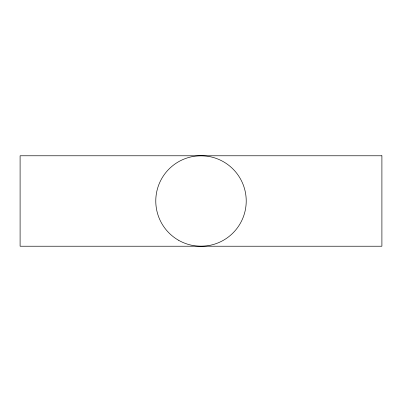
<?xml version="1.0" encoding="UTF-8"?>
<svg xmlns="http://www.w3.org/2000/svg" width="402" height="402" viewBox="0 0 402 402"><rect width="100%" height="100%" fill="white"/><g stroke="black" fill="none" stroke-linecap="round" stroke-linejoin="round"><path stroke-width="0.6" d="M381.9 155.775L20.1 155.775L20.1 246.225L381.9 246.225L381.9 155.775M178.387 240.165A45.225 45.225 0 0 0 246.225 201A45.225 45.225 0 0 0 178.387 161.835A45.225 45.225 0 0 0 178.387 240.165"/></g></svg>
